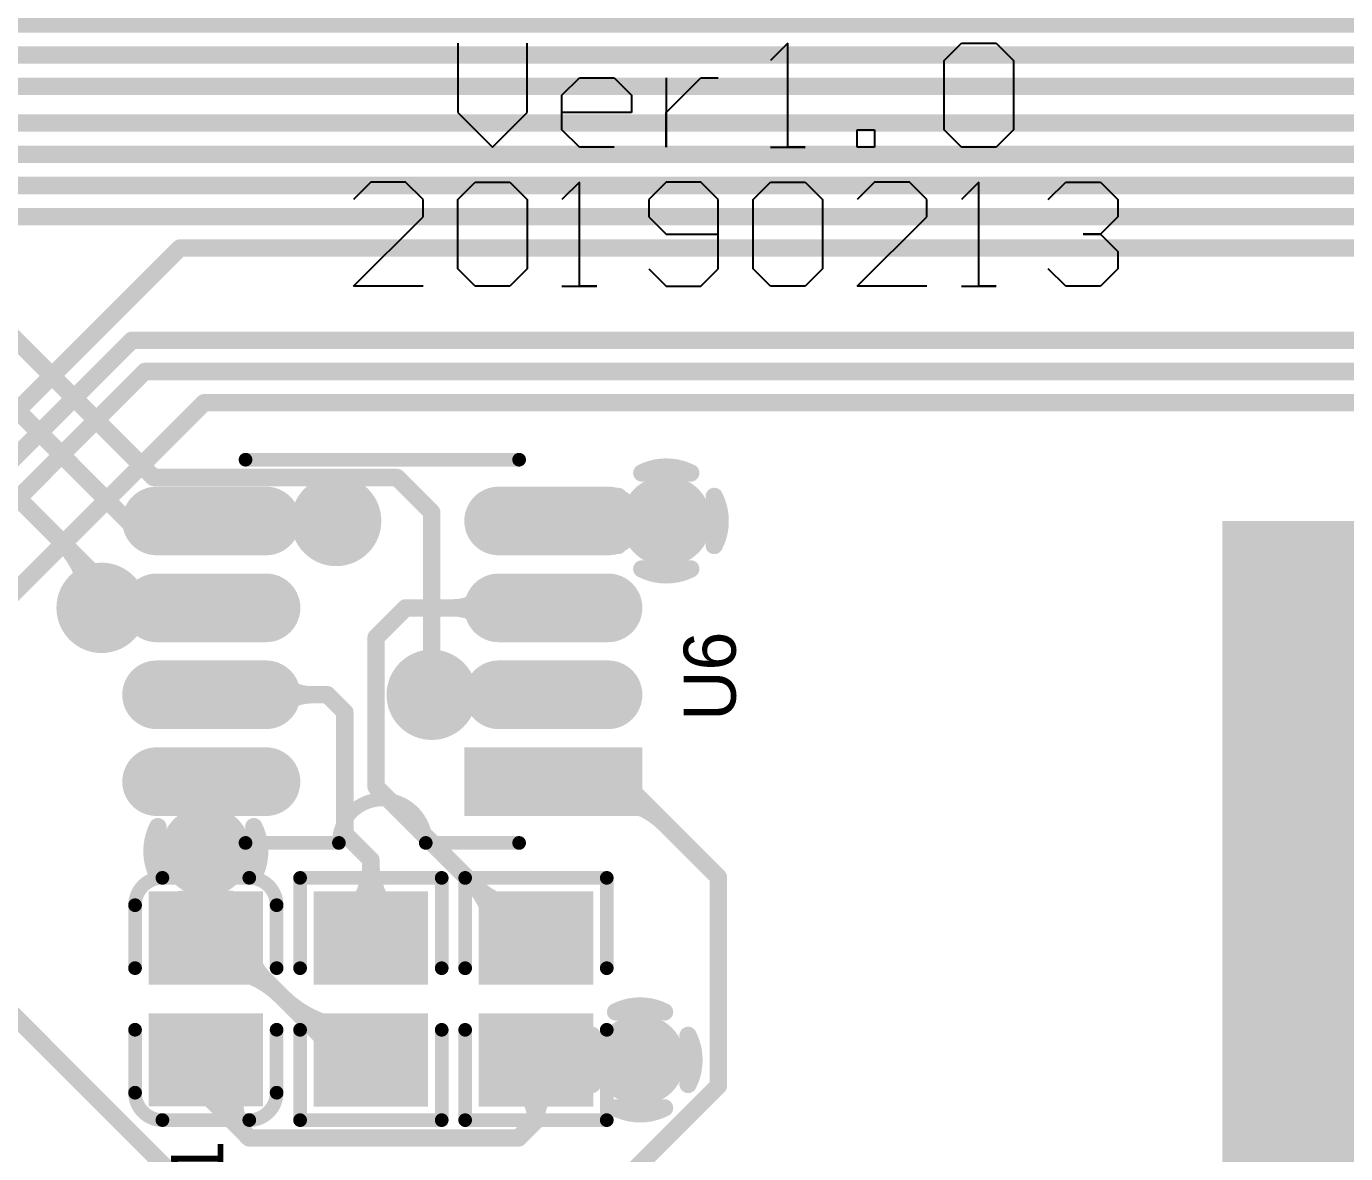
# Model space of a CAD drawing. Header units: millimetres. Extents: x 3.32 to 12.49, y 5.66 to 10.73.
# Drawn here: x 7.594 to 8.353, y 6.29 to 6.938 of the extents above; entities that cross this region are included whole.
import ezdxf

# ---------------------------------------------------------------- set-up
doc = ezdxf.new("R2010")
doc.units = ezdxf.units.MM
doc.header["$MEASUREMENT"] = 0
for name, color, linetype in [('BottomLayer', 5, 'Continuous'), ('InternalPlane1', 76, 'Continuous'), ('InternalPlane2', 16, 'Continuous'), ('MultiLayer', 9, 'Continuous'), ('TopLayer', 1, 'Continuous'), ('TopOverlay', 2, 'Continuous'), ('TopPaste', 8, 'Continuous'), ('TopSolder', 216, 'Continuous'), ('ViaHoleLayer', 16, 'Continuous')]:
    doc.layers.add(name, color=color, linetype=linetype)

# ---------------------------------------------------------------- blocks, each defined once
blk = doc.blocks.new('0805_C_250')
at = {"layer": 'TopLayer'}
for points in [[(-0.05787, -0.02894), (-0.0122, -0.02894), (-0.05787, 0.02894), (-0.0122, 0.02894)], [(0.0122, -0.02894), (0.05787, -0.02894), (0.0122, 0.02894), (0.05787, 0.02894)]]:
    blk.add_solid(points, dxfattribs=at)
at = {"layer": 'TopOverlay', "const_width": 0.00787}
for points in [[(-0.06969, 0.025, -0.414214), (-0.05394, 0.04075)], [(0.05394, 0.04075, -0.414213), (0.06969, 0.025)], [(-0.05394, -0.04075, -0.414213), (-0.06969, -0.025)], [(0.06968, -0.025, -0.414214), (0.05394, -0.04075)]]:
    blk.add_lwpolyline(points, format="xyb", dxfattribs=at)
for points in [[(-0.05394, 0.04075), (-0.01772, 0.04075)], [(0.01772, 0.04075), (0.05394, 0.04075)], [(-0.06969, 0.025), (-0.06969, -0.025)], [(0.06968, 0.025), (0.06968, -0.025)], [(-0.05394, -0.04075), (-0.01772, -0.04075)], [(0.01772, -0.04075), (0.05394, -0.04075)]]:
    blk.add_lwpolyline(points, dxfattribs=at)
at = {"layer": 'TopOverlay', "const_width": 0.00394}
for points in [[(-0.05591, 0.04075, 1), (-0.05197, 0.04075, 1)], [(-0.05591, 0.04075, 1), (-0.05197, 0.04075, 1)], [(-0.01969, 0.04075, 1), (-0.01575, 0.04075, 1)], [(0.01575, 0.04075, 1), (0.01969, 0.04075, 1)], [(0.05197, 0.04075, 1), (0.05591, 0.04075, 1)], [(0.05197, 0.04075, 1), (0.05591, 0.04075, 1)], [(-0.07165, 0.025, 1), (-0.06772, 0.025, 1)], [(-0.07165, 0.025, 1), (-0.06772, 0.025, 1)], [(0.06772, 0.025, 1), (0.07165, 0.025, 1)], [(0.06772, 0.025, 1), (0.07165, 0.025, 1)], [(-0.07165, -0.025, 1), (-0.06772, -0.025, 1)], [(-0.07165, -0.025, 1), (-0.06772, -0.025, 1)], [(0.06772, -0.025, 1), (0.07165, -0.025, 1)], [(0.06772, -0.025, 1), (0.07165, -0.025, 1)], [(-0.05591, -0.04075, 1), (-0.05197, -0.04075, 1)], [(-0.05591, -0.04075, 1), (-0.05197, -0.04075, 1)], [(-0.01969, -0.04075, 1), (-0.01575, -0.04075, 1)], [(0.01575, -0.04075, 1), (0.01969, -0.04075, 1)], [(0.05197, -0.04075, 1), (0.05591, -0.04075, 1)], [(0.05197, -0.04075, 1), (0.05591, -0.04075, 1)]]:
    blk.add_lwpolyline(points, format="xyb", close=True, dxfattribs=at)
at = {"layer": 'TopPaste'}
for points in [[(-0.05787, -0.02894), (-0.0122, -0.02894), (-0.05787, 0.02894), (-0.0122, 0.02894)], [(0.0122, -0.02894), (0.05787, -0.02894), (0.0122, 0.02894), (0.05787, 0.02894)]]:
    blk.add_solid(points, dxfattribs=at)
at = {"layer": 'TopSolder'}
for points in [[(-0.06187, -0.03294), (-0.0082, -0.03294), (-0.06187, 0.03294), (-0.0082, 0.03294)], [(0.0082, -0.03294), (0.06187, -0.03294), (0.0082, 0.03294), (0.06187, 0.03294)]]:
    blk.add_solid(points, dxfattribs=at)
blk = doc.blocks.new('0805_R_305')
at = {"layer": 'TopLayer'}
for points in [[(-0.05787, -0.02894), (-0.0122, -0.02894), (-0.05787, 0.02894), (-0.0122, 0.02894)], [(0.0122, -0.02894), (0.05787, -0.02894), (0.0122, 0.02894), (0.05787, 0.02894)]]:
    blk.add_solid(points, dxfattribs=at)
at = {"layer": 'TopOverlay', "const_width": 0.00787}
for points in [[(-0.06968, -0.04075), (-0.06968, 0.04075)], [(-0.01772, 0.04075), (-0.06968, 0.04075)], [(0.06968, 0.04075), (0.01772, 0.04075)], [(0.06968, -0.04075), (0.06968, 0.04075)], [(-0.01772, -0.04075), (-0.06968, -0.04075)], [(0.06968, -0.04075), (0.01772, -0.04075)]]:
    blk.add_lwpolyline(points, dxfattribs=at)
at = {"layer": 'TopOverlay', "const_width": 0.00394}
for points in [[(-0.07165, 0.04075, 1), (-0.06772, 0.04075, 1)], [(-0.07165, 0.04075, 1), (-0.06772, 0.04075, 1)], [(-0.01969, 0.04075, 1), (-0.01575, 0.04075, 1)], [(0.01575, 0.04075, 1), (0.01969, 0.04075, 1)], [(0.06772, 0.04075, 1), (0.07165, 0.04075, 1)], [(0.06772, 0.04075, 1), (0.07165, 0.04075, 1)], [(-0.07165, -0.04075, 1), (-0.06772, -0.04075, 1)], [(-0.07165, -0.04075, 1), (-0.06772, -0.04075, 1)], [(-0.01969, -0.04075, 1), (-0.01575, -0.04075, 1)], [(0.01575, -0.04075, 1), (0.01969, -0.04075, 1)], [(0.06772, -0.04075, 1), (0.07165, -0.04075, 1)], [(0.06772, -0.04075, 1), (0.07165, -0.04075, 1)]]:
    blk.add_lwpolyline(points, format="xyb", close=True, dxfattribs=at)
at = {"layer": 'TopPaste'}
for points in [[(-0.05787, -0.02894), (-0.0122, -0.02894), (-0.05787, 0.02894), (-0.0122, 0.02894)], [(0.0122, -0.02894), (0.05787, -0.02894), (0.0122, 0.02894), (0.05787, 0.02894)]]:
    blk.add_solid(points, dxfattribs=at)
at = {"layer": 'TopSolder'}
for points in [[(-0.06187, -0.03294), (-0.0082, -0.03294), (-0.06187, 0.03294), (-0.0082, 0.03294)], [(0.0082, -0.03294), (0.06187, -0.03294), (0.0082, 0.03294), (0.06187, 0.03294)]]:
    blk.add_solid(points, dxfattribs=at)
blk = doc.blocks.new('0805_R_307')
at = {"layer": 'TopLayer'}
for points in [[(-0.05787, -0.02894), (-0.0122, -0.02894), (-0.05787, 0.02894), (-0.0122, 0.02894)], [(0.0122, -0.02894), (0.05787, -0.02894), (0.0122, 0.02894), (0.05787, 0.02894)]]:
    blk.add_solid(points, dxfattribs=at)
at = {"layer": 'TopOverlay', "const_width": 0.00787}
for points in [[(-0.06968, -0.04075), (-0.06968, 0.04075)], [(-0.01772, 0.04075), (-0.06968, 0.04075)], [(0.06968, 0.04075), (0.01772, 0.04075)], [(0.06968, -0.04075), (0.06968, 0.04075)], [(-0.01772, -0.04075), (-0.06968, -0.04075)], [(0.06968, -0.04075), (0.01772, -0.04075)]]:
    blk.add_lwpolyline(points, dxfattribs=at)
at = {"layer": 'TopOverlay', "const_width": 0.00394}
for points in [[(-0.07165, 0.04075, 1), (-0.06772, 0.04075, 1)], [(-0.07165, 0.04075, 1), (-0.06772, 0.04075, 1)], [(-0.01969, 0.04075, 1), (-0.01575, 0.04075, 1)], [(0.01575, 0.04075, 1), (0.01969, 0.04075, 1)], [(0.06772, 0.04075, 1), (0.07165, 0.04075, 1)], [(0.06772, 0.04075, 1), (0.07165, 0.04075, 1)], [(-0.07165, -0.04075, 1), (-0.06772, -0.04075, 1)], [(-0.07165, -0.04075, 1), (-0.06772, -0.04075, 1)], [(-0.01969, -0.04075, 1), (-0.01575, -0.04075, 1)], [(0.01575, -0.04075, 1), (0.01969, -0.04075, 1)], [(0.06772, -0.04075, 1), (0.07165, -0.04075, 1)], [(0.06772, -0.04075, 1), (0.07165, -0.04075, 1)]]:
    blk.add_lwpolyline(points, format="xyb", close=True, dxfattribs=at)
at = {"layer": 'TopPaste'}
for points in [[(-0.05787, -0.02894), (-0.0122, -0.02894), (-0.05787, 0.02894), (-0.0122, 0.02894)], [(0.0122, -0.02894), (0.05787, -0.02894), (0.0122, 0.02894), (0.05787, 0.02894)]]:
    blk.add_solid(points, dxfattribs=at)
at = {"layer": 'TopSolder'}
for points in [[(-0.06187, -0.03294), (-0.0082, -0.03294), (-0.06187, 0.03294), (-0.0082, 0.03294)], [(0.0082, -0.03294), (0.06187, -0.03294), (0.0082, 0.03294), (0.06187, 0.03294)]]:
    blk.add_solid(points, dxfattribs=at)
blk = doc.blocks.new('SO8_350')
at = {"layer": 'TopLayer', "const_width": 0.0315}
for points in [[(0.22835, 0), (0.16535, 0)], [(0.0315, -0.05), (-0.0315, -0.05)], [(0.22835, -0.05), (0.16535, -0.05)], [(0.0315, -0.1), (-0.0315, -0.1)], [(0.22835, -0.1), (0.16535, -0.1)], [(0.0315, -0.15), (-0.0315, -0.15)], [(0.22835, -0.15), (0.16535, -0.15)]]:
    blk.add_lwpolyline(points, dxfattribs=at)
at = {"layer": 'TopLayer', "const_width": 0.01575}
for points in [[(0.15748, 0, 1), (0.17323, 0, 1)], [(0.22047, 0, 1), (0.23622, 0, 1)], [(-0.03937, -0.05, 1), (-0.02362, -0.05, 1)], [(0.02362, -0.05, 1), (0.03937, -0.05, 1)], [(0.15748, -0.05, 1), (0.17323, -0.05, 1)], [(0.22047, -0.05, 1), (0.23622, -0.05, 1)], [(-0.03937, -0.1, 1), (-0.02362, -0.1, 1)], [(0.02362, -0.1, 1), (0.03937, -0.1, 1)], [(0.15748, -0.1, 1), (0.17323, -0.1, 1)], [(0.22047, -0.1, 1), (0.23622, -0.1, 1)], [(-0.03937, -0.15, 1), (-0.02362, -0.15, 1)], [(0.02362, -0.15, 1), (0.03937, -0.15, 1)], [(0.15748, -0.15, 1), (0.17323, -0.15, 1)], [(0.22047, -0.15, 1), (0.23622, -0.15, 1)]]:
    blk.add_lwpolyline(points, format="xyb", close=True, dxfattribs=at)
at = {"layer": 'TopLayer'}
blk.add_solid([(-0.04724, -0.01575), (0.04724, -0.01575), (-0.04724, 0.01575), (0.04724, 0.01575)], dxfattribs=at)
at = {"layer": 'TopOverlay', "const_width": 0.00787}
for points in [[(0.07343, 0.03524), (0.01969, 0.03524)], [(0.17716, 0.03524), (0.12343, 0.03524)], [(0.17716, -0.18524), (0.01969, -0.18524)]]:
    blk.add_lwpolyline(points, dxfattribs=at)
at = {"layer": 'TopOverlay', "const_width": 0.00394}
for points in [[(0.01772, 0.03524, 1), (0.02165, 0.03524, 1)], [(0.07146, 0.03524, 1), (0.07539, 0.03524, 1)], [(0.07146, 0.03524, 1), (0.07539, 0.03524, 1)], [(0.12146, 0.03524, 1), (0.12539, 0.03524, 1)], [(0.12146, 0.03524, 1), (0.12539, 0.03524, 1)], [(0.1752, 0.03524, 1), (0.17913, 0.03524, 1)], [(0.01772, -0.18524, 1), (0.02165, -0.18524, 1)], [(0.1752, -0.18524, 1), (0.17913, -0.18524, 1)]]:
    blk.add_lwpolyline(points, format="xyb", close=True, dxfattribs=at)
at = {"layer": 'TopOverlay', "const_width": 0.00787}
blk.add_lwpolyline([(0.12343, 0.03524, -1), (0.07343, 0.03524)], format="xyb", dxfattribs=at)
at = {"layer": 'TopPaste', "const_width": 0.0315}
for points in [[(0.22835, 0), (0.16535, 0)], [(0.0315, -0.05), (-0.0315, -0.05)], [(0.22835, -0.05), (0.16535, -0.05)], [(0.0315, -0.1), (-0.0315, -0.1)], [(0.22835, -0.1), (0.16535, -0.1)], [(0.0315, -0.15), (-0.0315, -0.15)], [(0.22835, -0.15), (0.16535, -0.15)]]:
    blk.add_lwpolyline(points, dxfattribs=at)
at = {"layer": 'TopPaste', "const_width": 0.01575}
for points in [[(0.15748, 0, 1), (0.17323, 0, 1)], [(0.22047, 0, 1), (0.23622, 0, 1)], [(-0.03937, -0.05, 1), (-0.02362, -0.05, 1)], [(0.02362, -0.05, 1), (0.03937, -0.05, 1)], [(0.15748, -0.05, 1), (0.17323, -0.05, 1)], [(0.22047, -0.05, 1), (0.23622, -0.05, 1)], [(-0.03937, -0.1, 1), (-0.02362, -0.1, 1)], [(0.02362, -0.1, 1), (0.03937, -0.1, 1)], [(0.15748, -0.1, 1), (0.17323, -0.1, 1)], [(0.22047, -0.1, 1), (0.23622, -0.1, 1)], [(-0.03937, -0.15, 1), (-0.02362, -0.15, 1)], [(0.02362, -0.15, 1), (0.03937, -0.15, 1)], [(0.15748, -0.15, 1), (0.17323, -0.15, 1)], [(0.22047, -0.15, 1), (0.23622, -0.15, 1)]]:
    blk.add_lwpolyline(points, format="xyb", close=True, dxfattribs=at)
at = {"layer": 'TopPaste'}
blk.add_solid([(-0.04724, -0.01575), (0.04724, -0.01575), (-0.04724, 0.01575), (0.04724, 0.01575)], dxfattribs=at)
at = {"layer": 'TopSolder', "const_width": 0.0395}
for points in [[(0.22835, 0), (0.16535, 0)], [(0.0315, -0.05), (-0.0315, -0.05)], [(0.22835, -0.05), (0.16535, -0.05)], [(0.0315, -0.1), (-0.0315, -0.1)], [(0.22835, -0.1), (0.16535, -0.1)], [(0.0315, -0.15), (-0.0315, -0.15)], [(0.22835, -0.15), (0.16535, -0.15)]]:
    blk.add_lwpolyline(points, dxfattribs=at)
at = {"layer": 'TopSolder', "const_width": 0.01975}
for points in [[(0.15548, 0, 1), (0.17523, 0, 1)], [(0.21847, 0, 1), (0.23822, 0, 1)], [(-0.04137, -0.05, 1), (-0.02162, -0.05, 1)], [(0.02162, -0.05, 1), (0.04137, -0.05, 1)], [(0.15548, -0.05, 1), (0.17523, -0.05, 1)], [(0.21847, -0.05, 1), (0.23822, -0.05, 1)], [(-0.04137, -0.1, 1), (-0.02162, -0.1, 1)], [(0.02162, -0.1, 1), (0.04137, -0.1, 1)], [(0.15548, -0.1, 1), (0.17523, -0.1, 1)], [(0.21847, -0.1, 1), (0.23822, -0.1, 1)], [(-0.04137, -0.15, 1), (-0.02162, -0.15, 1)], [(0.02162, -0.15, 1), (0.04137, -0.15, 1)], [(0.15548, -0.15, 1), (0.17523, -0.15, 1)], [(0.21847, -0.15, 1), (0.23822, -0.15, 1)]]:
    blk.add_lwpolyline(points, format="xyb", close=True, dxfattribs=at)
at = {"layer": 'TopSolder'}
blk.add_solid([(-0.05124, -0.01975), (0.05124, -0.01975), (-0.05124, 0.01975), (0.05124, 0.01975)], dxfattribs=at)

msp = doc.modelspace()

# ---------------------------------------------------------------- linework, layer by layer
at = {"layer": 'BottomLayer', "const_width": 0.01}
for points in [[(7.51201, 6.79366), (7.65201, 6.65366)], [(7.55201, 6.79366), (7.66701, 6.67866)], [(7.52201, 6.73366), (7.63701, 6.61866)], [(7.66701, 6.67866), (7.80701, 6.67866)], [(7.80701, 6.67866), (7.82701, 6.65866)], [(7.82701, 6.55366), (7.82701, 6.65866)], [(7.65201, 6.65366), (7.77201, 6.65366)], [(7.63701, 6.60366), (7.63701, 6.61866)], [(7.36801, 6.58766), (7.69201, 6.26366)]]:
    msp.add_lwpolyline(points, dxfattribs=at)
at = {"layer": 'BottomLayer'}
for points, const_width in [([(7.66451, 6.67866, 1), (7.66951, 6.67866, 1)], 0.005), ([(7.66451, 6.67866, 1), (7.66951, 6.67866, 1)], 0.005), ([(7.80451, 6.67866, 1), (7.80951, 6.67866, 1)], 0.005), ([(7.80451, 6.67866, 1), (7.80951, 6.67866, 1)], 0.005), ([(7.76601, 6.65366, 1), (7.77801, 6.65366, 1)], 0.012), ([(7.76456, 6.65861, 1), (7.76956, 6.65861, 1)], 0.005), ([(7.82451, 6.65866, 1), (7.82951, 6.65866, 1)], 0.005), ([(7.82451, 6.65866, 1), (7.82951, 6.65866, 1)], 0.005), ([(7.95601, 6.65366, 1), (7.96801, 6.65366, 1)], 0.012), ([(7.64951, 6.65366, 1), (7.65451, 6.65366, 1)], 0.005), ([(7.64951, 6.65366, 1), (7.65451, 6.65366, 1)], 0.005), ([(7.75261, 6.65366, 1), (7.75761, 6.65366, 1)], 0.005), ([(7.75261, 6.65366, 1), (7.75761, 6.65366, 1)], 0.005), ([(7.76456, 6.64871, 1), (7.76956, 6.64871, 1)], 0.005), ([(7.76951, 6.65366, 1), (7.77451, 6.65366, 1)], 0.005), ([(7.61195, 6.64122, 1), (7.61695, 6.64122, 1)], 0.005), ([(7.62902, 6.62415, 1), (7.63402, 6.62415, 1)], 0.005), ([(8.31451, 6.60366, 1), (8.33951, 6.60366, 1)], 0.025), ([(7.63451, 6.61866, 1), (7.63951, 6.61866, 1)], 0.005), ([(7.63451, 6.61866, 1), (7.63951, 6.61866, 1)], 0.005), ([(7.63451, 6.61866, 1), (7.63951, 6.61866, 1)], 0.005), ([(7.63451, 6.61866, 1), (7.63951, 6.61866, 1)], 0.005), ([(7.63101, 6.60366, 1), (7.64301, 6.60366, 1)], 0.012), ([(7.63001, 6.60903, 1), (7.63501, 6.60903, 1)], 0.005), ([(7.639, 6.60903, 1), (7.644, 6.60903, 1)], 0.005), ([(7.62751, 6.60366, 1), (7.63251, 6.60366, 1)], 0.005), ([(7.63451, 6.60366, 1), (7.63951, 6.60366, 1)], 0.005), ([(7.63751, 6.60366, 1), (7.64251, 6.60366, 1)], 0.005), ([(7.82451, 6.57056, 1), (7.82951, 6.57056, 1)], 0.005), ([(7.82451, 6.57056, 1), (7.82951, 6.57056, 1)], 0.005), ([(7.82101, 6.55366, 1), (7.83301, 6.55366, 1)], 0.012), ([(7.81956, 6.55861, 1), (7.82456, 6.55861, 1)], 0.005), ([(7.82946, 6.55861, 1), (7.83446, 6.55861, 1)], 0.005), ([(7.82451, 6.55366, 1), (7.82951, 6.55366, 1)], 0.005), ([(7.69101, 6.46366, 1), (7.70301, 6.46366, 1)], 0.012), ([(8.31451, 6.41366, 1), (8.33951, 6.41366, 1)], 0.025), ([(7.94093, 6.34358, 1), (7.95293, 6.34358, 1)], 0.012)]:
    msp.add_lwpolyline(points, format="xyb", close=True, dxfattribs=dict(at, const_width=const_width))
at = {"layer": 'BottomLayer', "const_width": 0.01}
for points in [[(7.76706, 6.65861, -0.198912), (7.75511, 6.65366)], [(7.75511, 6.65366, -0.198912), (7.76706, 6.64871)], [(7.61445, 6.64122, -0.198912), (7.63001, 6.60366)], [(7.63152, 6.62415, -0.198912), (7.64001, 6.60366)], [(7.63701, 6.61866, -0.221859), (7.63251, 6.60903)], [(7.6415, 6.60903, -0.221859), (7.63701, 6.61866)], [(7.82701, 6.57056, -0.198912), (7.82206, 6.55861)], [(7.83196, 6.55861, -0.198912), (7.82701, 6.57056)]]:
    msp.add_lwpolyline(points, format="xyb", dxfattribs=at)
at = {"layer": 'InternalPlane1', "const_width": 0.01}
for points in [[(7.94793, 6.68128, -0.240079), (7.97608, 6.68128)], [(7.93439, 6.63959, -0.240079), (7.93439, 6.66774)], [(7.98963, 6.66774, -0.240079), (7.98963, 6.63959)], [(7.97608, 6.62604, -0.240079), (7.94793, 6.62604)], [(7.93286, 6.3712, -0.240079), (7.961, 6.3712)], [(7.91931, 6.32951, -0.240079), (7.91931, 6.35766)], [(7.97455, 6.35766, -0.240079), (7.97455, 6.32951)], [(7.961, 6.31596, -0.240079), (7.93286, 6.31596)]]:
    msp.add_lwpolyline(points, format="xyb", dxfattribs=at)
at = {"layer": 'InternalPlane1'}
for points, const_width in [([(7.94543, 6.68128, 1), (7.95043, 6.68128, 1)], 0.005), ([(7.97358, 6.68128, 1), (7.97858, 6.68128, 1)], 0.005), ([(7.75901, 6.65366, 1), (7.78501, 6.65366, 1)], 0.026), ([(7.93189, 6.66774, 1), (7.93689, 6.66774, 1)], 0.005), ([(7.98713, 6.66774, 1), (7.99213, 6.66774, 1)], 0.005), ([(7.93189, 6.63959, 1), (7.93689, 6.63959, 1)], 0.005), ([(7.98713, 6.63959, 1), (7.99213, 6.63959, 1)], 0.005), ([(8.31001, 6.60366, 1), (8.34401, 6.60366, 1)], 0.034), ([(7.62401, 6.60366, 1), (7.65001, 6.60366, 1)], 0.026), ([(7.94543, 6.62604, 1), (7.95043, 6.62604, 1)], 0.005), ([(7.97358, 6.62604, 1), (7.97858, 6.62604, 1)], 0.005), ([(7.81401, 6.55366, 1), (7.84001, 6.55366, 1)], 0.026), ([(7.68401, 6.46366, 1), (7.71001, 6.46366, 1)], 0.026), ([(8.31001, 6.41366, 1), (8.34401, 6.41366, 1)], 0.034), ([(7.93036, 6.3712, 1), (7.93536, 6.3712, 1)], 0.005), ([(7.9585, 6.3712, 1), (7.9635, 6.3712, 1)], 0.005), ([(7.91681, 6.35766, 1), (7.92181, 6.35766, 1)], 0.005), ([(7.97205, 6.35766, 1), (7.97705, 6.35766, 1)], 0.005), ([(7.91681, 6.32951, 1), (7.92181, 6.32951, 1)], 0.005), ([(7.97205, 6.32951, 1), (7.97705, 6.32951, 1)], 0.005), ([(7.93036, 6.31596, 1), (7.93536, 6.31596, 1)], 0.005), ([(7.9585, 6.31596, 1), (7.9635, 6.31596, 1)], 0.005)]:
    msp.add_lwpolyline(points, format="xyb", close=True, dxfattribs=dict(at, const_width=const_width))
at = {"layer": 'InternalPlane2'}
for points, const_width in [([(7.75901, 6.65366, 1), (7.78501, 6.65366, 1)], 0.026), ([(7.94901, 6.65366, 1), (7.97501, 6.65366, 1)], 0.026), ([(8.30501, 6.63744, 1), (8.31001, 6.63744, 1)], 0.005), ([(8.34401, 6.63744, 1), (8.34901, 6.63744, 1)], 0.005), ([(7.62401, 6.60366, 1), (7.65001, 6.60366, 1)], 0.026), ([(8.29073, 6.62316, 1), (8.29573, 6.62316, 1)], 0.005), ([(8.29073, 6.58416, 1), (8.29573, 6.58416, 1)], 0.005), ([(7.81401, 6.55366, 1), (7.84001, 6.55366, 1)], 0.026), ([(8.30501, 6.56989, 1), (8.31001, 6.56989, 1)], 0.005), ([(8.34401, 6.56989, 1), (8.34901, 6.56989, 1)], 0.005), ([(7.68043, 6.49128, 1), (7.68543, 6.49128, 1)], 0.005), ([(7.70858, 6.49128, 1), (7.71358, 6.49128, 1)], 0.005), ([(7.66689, 6.47774, 1), (7.67189, 6.47774, 1)], 0.005), ([(7.72213, 6.47774, 1), (7.72713, 6.47774, 1)], 0.005), ([(7.66689, 6.44959, 1), (7.67189, 6.44959, 1)], 0.005), ([(7.72213, 6.44959, 1), (7.72713, 6.44959, 1)], 0.005), ([(8.30501, 6.44744, 1), (8.31001, 6.44744, 1)], 0.005), ([(8.34401, 6.44744, 1), (8.34901, 6.44744, 1)], 0.005), ([(7.68043, 6.43604, 1), (7.68543, 6.43604, 1)], 0.005), ([(7.70858, 6.43604, 1), (7.71358, 6.43604, 1)], 0.005), ([(8.29073, 6.43316, 1), (8.29573, 6.43316, 1)], 0.005), ([(8.29073, 6.39416, 1), (8.29573, 6.39416, 1)], 0.005), ([(8.30501, 6.37989, 1), (8.31001, 6.37989, 1)], 0.005), ([(8.34401, 6.37989, 1), (8.34901, 6.37989, 1)], 0.005), ([(7.93393, 6.34358, 1), (7.95993, 6.34358, 1)], 0.026)]:
    msp.add_lwpolyline(points, format="xyb", close=True, dxfattribs=dict(at, const_width=const_width))
at = {"layer": 'InternalPlane2', "const_width": 0.01}
for points in [[(8.30751, 6.63744, -0.267949), (8.34651, 6.63744)], [(8.29323, 6.58416, -0.267949), (8.29323, 6.62316)], [(8.34651, 6.56989, -0.267949), (8.30751, 6.56989)], [(7.68293, 6.49128, -0.240079), (7.71108, 6.49128)], [(7.66939, 6.44959, -0.240079), (7.66939, 6.47774)], [(7.72463, 6.47774, -0.240079), (7.72463, 6.44959)], [(8.30751, 6.44744, -0.267949), (8.34651, 6.44744)], [(7.71108, 6.43604, -0.240079), (7.68293, 6.43604)], [(8.29323, 6.39416, -0.267949), (8.29323, 6.43316)], [(8.34651, 6.37989, -0.267949), (8.30751, 6.37989)]]:
    msp.add_lwpolyline(points, format="xyb", dxfattribs=at)
at = {"layer": 'MultiLayer'}
for points, const_width in [([(7.76601, 6.65366, 1), (7.77801, 6.65366, 1)], 0.012), ([(7.95601, 6.65366, 1), (7.96801, 6.65366, 1)], 0.012), ([(8.31451, 6.60366, 1), (8.33951, 6.60366, 1)], 0.025), ([(7.63101, 6.60366, 1), (7.64301, 6.60366, 1)], 0.012), ([(7.82101, 6.55366, 1), (7.83301, 6.55366, 1)], 0.012), ([(7.69101, 6.46366, 1), (7.70301, 6.46366, 1)], 0.012), ([(8.31451, 6.41366, 1), (8.33951, 6.41366, 1)], 0.025), ([(7.94093, 6.34358, 1), (7.95293, 6.34358, 1)], 0.012)]:
    msp.add_lwpolyline(points, format="xyb", close=True, dxfattribs=dict(at, const_width=const_width))
at = {"layer": 'TopLayer', "const_width": 0.01}
for points in [[(7.47601, 6.93966), (8.6571, 6.93966)], [(6.81892, 6.92166), (8.66455, 6.92166)], [(6.81146, 6.90366), (8.67201, 6.90366)], [(7.52483, 6.88266), (8.67646, 6.88266)], [(7.51738, 6.86466), (8.68392, 6.86466)], [(7.50992, 6.84666), (8.69138, 6.84666)], [(7.50246, 6.82866), (8.69883, 6.82866)], [(7.47001, 6.59866), (7.68201, 6.81066)], [(7.68201, 6.81066), (8.70629, 6.81066)], [(7.48801, 6.59121), (7.65446, 6.75766)], [(7.65446, 6.75766), (8.67874, 6.75766)], [(7.50601, 6.58375), (7.66192, 6.73966)], [(7.66192, 6.73966), (8.6862, 6.73966)], [(7.52401, 6.54966), (7.69601, 6.72166)], [(7.69601, 6.72166), (8.69365, 6.72166)], [(7.70016, 6.65366), (7.77201, 6.65366)], [(7.89701, 6.65366), (7.96201, 6.65366)], [(7.63701, 6.60366), (7.70016, 6.60366)], [(7.79501, 6.58666), (7.81201, 6.60366)], [(7.81201, 6.60366), (7.89701, 6.60366)], [(7.79501, 6.50066), (7.79501, 6.58666)], [(7.70016, 6.55366), (7.76701, 6.55366)], [(7.76701, 6.55366), (7.77701, 6.54366)], [(7.82701, 6.55366), (7.89701, 6.55366)], [(7.77701, 6.47366), (7.77701, 6.54366)], [(7.69701, 6.50051), (7.70016, 6.50366)], [(7.89701, 6.50366), (7.93701, 6.50366)], [(7.93701, 6.50366), (7.99201, 6.44866)], [(7.69701, 6.46366), (7.69701, 6.50051)], [(7.79501, 6.50066), (7.88201, 6.41366)], [(7.77701, 6.47366), (7.79201, 6.45866)], [(7.69701, 6.4137), (7.69701, 6.46366)], [(7.79201, 6.41366), (7.79201, 6.45866)], [(7.99201, 6.32866), (7.99201, 6.44866)], [(7.69701, 6.4137), (7.70697, 6.4137)], [(7.70697, 6.4137), (7.77709, 6.34358)], [(7.88201, 6.41366), (7.88701, 6.41366)], [(7.69701, 6.32366), (7.69701, 6.34362)], [(7.77709, 6.34358), (7.79201, 6.34358)], [(7.88701, 6.30866), (7.88701, 6.34358)], [(7.88701, 6.34358), (7.94693, 6.34358)], [(7.92201, 6.25866), (7.99201, 6.32866)], [(7.69701, 6.32366), (7.72201, 6.29866)], [(7.87701, 6.29866), (7.88701, 6.30866)], [(7.72201, 6.29866), (7.87701, 6.29866)]]:
    msp.add_lwpolyline(points, dxfattribs=at)
at = {"layer": 'TopLayer'}
for points, const_width in [([(7.67951, 6.81066, 1), (7.68451, 6.81066, 1)], 0.005), ([(7.67951, 6.81066, 1), (7.68451, 6.81066, 1)], 0.005), ([(7.65196, 6.75766, 1), (7.65696, 6.75766, 1)], 0.005), ([(7.65196, 6.75766, 1), (7.65696, 6.75766, 1)], 0.005), ([(7.65942, 6.73966, 1), (7.66442, 6.73966, 1)], 0.005), ([(7.65942, 6.73966, 1), (7.66442, 6.73966, 1)], 0.005), ([(7.69351, 6.72166, 1), (7.69851, 6.72166, 1)], 0.005), ([(7.69351, 6.72166, 1), (7.69851, 6.72166, 1)], 0.005), ([(7.73675, 6.66126, 1), (7.74175, 6.66126, 1)], 0.005), ([(7.9336, 6.66126, 1), (7.9386, 6.66126, 1)], 0.005), ([(7.76601, 6.65366, 1), (7.77801, 6.65366, 1)], 0.012), ([(7.76456, 6.65861, 1), (7.76956, 6.65861, 1)], 0.005), ([(7.94225, 6.65626, 1), (7.94725, 6.65626, 1)], 0.005), ([(7.94724, 6.65492, 1), (7.95224, 6.65492, 1)], 0.005), ([(7.95601, 6.65366, 1), (7.96801, 6.65366, 1)], 0.012), ([(7.95345, 6.65716, 1), (7.95845, 6.65716, 1)], 0.005), ([(7.95456, 6.65861, 1), (7.95956, 6.65861, 1)], 0.005), ([(7.95504, 6.65905, 1), (7.96004, 6.65905, 1)], 0.005), ([(7.69766, 6.65366, 1), (7.70266, 6.65366, 1)], 0.005), ([(7.75261, 6.65366, 1), (7.75761, 6.65366, 1)], 0.005), ([(7.75261, 6.65366, 1), (7.75761, 6.65366, 1)], 0.005), ([(7.7551, 6.65366, 1), (7.7601, 6.65366, 1)], 0.005), ([(7.7551, 6.65366, 1), (7.7601, 6.65366, 1)], 0.005), ([(7.76456, 6.64871, 1), (7.76956, 6.64871, 1)], 0.005), ([(7.76951, 6.65366, 1), (7.77451, 6.65366, 1)], 0.005), ([(7.89451, 6.65366, 1), (7.89951, 6.65366, 1)], 0.005), ([(7.94225, 6.65106, 1), (7.94725, 6.65106, 1)], 0.005), ([(7.94261, 6.65366, 1), (7.94761, 6.65366, 1)], 0.005), ([(7.94261, 6.65366, 1), (7.94761, 6.65366, 1)], 0.005), ([(7.94724, 6.6524, 1), (7.95224, 6.6524, 1)], 0.005), ([(7.95195, 6.65366, 1), (7.95695, 6.65366, 1)], 0.005), ([(7.95195, 6.65366, 1), (7.95695, 6.65366, 1)], 0.005), ([(7.95345, 6.65016, 1), (7.95845, 6.65016, 1)], 0.005), ([(7.95456, 6.64871, 1), (7.95956, 6.64871, 1)], 0.005), ([(7.95504, 6.64827, 1), (7.96004, 6.64827, 1)], 0.005), ([(7.95951, 6.65366, 1), (7.96451, 6.65366, 1)], 0.005), ([(7.73675, 6.64606, 1), (7.74175, 6.64606, 1)], 0.005), ([(7.9336, 6.64606, 1), (7.9386, 6.64606, 1)], 0.005), ([(8.31451, 6.60366, 1), (8.33951, 6.60366, 1)], 0.025), ([(7.63101, 6.60366, 1), (7.64301, 6.60366, 1)], 0.012), ([(7.63898, 6.60905, 1), (7.64398, 6.60905, 1)], 0.005), ([(7.63946, 6.60861, 1), (7.64446, 6.60861, 1)], 0.005), ([(7.65856, 6.61126, 1), (7.66356, 6.61126, 1)], 0.005), ([(7.85541, 6.61126, 1), (7.86041, 6.61126, 1)], 0.005), ([(7.63451, 6.60366, 1), (7.63951, 6.60366, 1)], 0.005), ([(7.64021, 6.60366, 1), (7.64521, 6.60366, 1)], 0.005), ([(7.64021, 6.60366, 1), (7.64521, 6.60366, 1)], 0.005), ([(7.64057, 6.60716, 1), (7.64557, 6.60716, 1)], 0.005), ([(7.64777, 6.60569, 1), (7.65277, 6.60569, 1)], 0.005), ([(7.64777, 6.60164, 1), (7.65277, 6.60164, 1)], 0.005), ([(7.65072, 6.60648, 1), (7.65572, 6.60648, 1)], 0.005), ([(7.65072, 6.60085, 1), (7.65572, 6.60085, 1)], 0.005), ([(7.65141, 6.60366, 1), (7.65641, 6.60366, 1)], 0.005), ([(7.65141, 6.60366, 1), (7.65641, 6.60366, 1)], 0.005), ([(7.69766, 6.60366, 1), (7.70266, 6.60366, 1)], 0.005), ([(7.80951, 6.60366, 1), (7.81451, 6.60366, 1)], 0.005), ([(7.80951, 6.60366, 1), (7.81451, 6.60366, 1)], 0.005), ([(7.83706, 6.60366, 1), (7.84206, 6.60366, 1)], 0.005), ([(7.83706, 6.60366, 1), (7.84206, 6.60366, 1)], 0.005), ([(7.89451, 6.60366, 1), (7.89951, 6.60366, 1)], 0.005), ([(7.63898, 6.59828, 1), (7.64398, 6.59828, 1)], 0.005), ([(7.63946, 6.59871, 1), (7.64446, 6.59871, 1)], 0.005), ([(7.64057, 6.60016, 1), (7.64557, 6.60016, 1)], 0.005), ([(7.65856, 6.59606, 1), (7.66356, 6.59606, 1)], 0.005), ([(7.85541, 6.59606, 1), (7.86041, 6.59606, 1)], 0.005), ([(7.79251, 6.58666, 1), (7.79751, 6.58666, 1)], 0.005), ([(7.79251, 6.58666, 1), (7.79751, 6.58666, 1)], 0.005), ([(7.73675, 6.56126, 1), (7.74175, 6.56126, 1)], 0.005), ([(7.82101, 6.55366, 1), (7.83301, 6.55366, 1)], 0.012), ([(7.82946, 6.55861, 1), (7.83446, 6.55861, 1)], 0.005), ([(7.85541, 6.56126, 1), (7.86041, 6.56126, 1)], 0.005), ([(7.69766, 6.55366, 1), (7.70266, 6.55366, 1)], 0.005), ([(7.7551, 6.55366, 1), (7.7601, 6.55366, 1)], 0.005), ([(7.7551, 6.55366, 1), (7.7601, 6.55366, 1)], 0.005), ([(7.76451, 6.55366, 1), (7.76951, 6.55366, 1)], 0.005), ([(7.76451, 6.55366, 1), (7.76951, 6.55366, 1)], 0.005), ([(7.82451, 6.55366, 1), (7.82951, 6.55366, 1)], 0.005), ([(7.82946, 6.54871, 1), (7.83446, 6.54871, 1)], 0.005), ([(7.83706, 6.55366, 1), (7.84206, 6.55366, 1)], 0.005), ([(7.83706, 6.55366, 1), (7.84206, 6.55366, 1)], 0.005), ([(7.84141, 6.55366, 1), (7.84641, 6.55366, 1)], 0.005), ([(7.84141, 6.55366, 1), (7.84641, 6.55366, 1)], 0.005), ([(7.89451, 6.55366, 1), (7.89951, 6.55366, 1)], 0.005), ([(7.73675, 6.54606, 1), (7.74175, 6.54606, 1)], 0.005), ([(7.77451, 6.54366, 1), (7.77951, 6.54366, 1)], 0.005), ([(7.77451, 6.54366, 1), (7.77951, 6.54366, 1)], 0.005), ([(7.85541, 6.54606, 1), (7.86041, 6.54606, 1)], 0.005), ([(7.69766, 6.50366, 1), (7.70266, 6.50366, 1)], 0.005), ([(7.89451, 6.50366, 1), (7.89951, 6.50366, 1)], 0.005), ([(7.926, 6.50291, 1), (7.931, 6.50291, 1)], 0.005), ([(7.93451, 6.50366, 1), (7.93951, 6.50366, 1)], 0.005), ([(7.93451, 6.50366, 1), (7.93951, 6.50366, 1)], 0.005), ([(7.69006, 6.49606, 1), (7.69506, 6.49606, 1)], 0.005), ([(7.69451, 6.50051, 1), (7.69951, 6.50051, 1)], 0.005), ([(7.69451, 6.50051, 1), (7.69951, 6.50051, 1)], 0.005), ([(7.70526, 6.49606, 1), (7.71026, 6.49606, 1)], 0.005), ([(7.79251, 6.50066, 1), (7.79751, 6.50066, 1)], 0.005), ([(7.79251, 6.50066, 1), (7.79751, 6.50066, 1)], 0.005), ([(7.9418, 6.49637, 1), (7.9468, 6.49637, 1)], 0.005), ([(7.926, 6.49291, 1), (7.931, 6.49291, 1)], 0.005), ([(7.69451, 6.48532, 1), (7.69951, 6.48532, 1)], 0.005), ([(7.69451, 6.48056, 1), (7.69951, 6.48056, 1)], 0.005), ([(7.69451, 6.48056, 1), (7.69951, 6.48056, 1)], 0.005), ([(7.69831, 6.48431, 1), (7.70331, 6.48431, 1)], 0.005), ([(7.95887, 6.4793, 1), (7.96387, 6.4793, 1)], 0.005), ([(7.69623, 6.47653, 1), (7.70123, 6.47653, 1)], 0.005), ([(7.77451, 6.47366, 1), (7.77951, 6.47366, 1)], 0.005), ([(7.77451, 6.47366, 1), (7.77951, 6.47366, 1)], 0.005), ([(7.69101, 6.46366, 1), (7.70301, 6.46366, 1)], 0.012), ([(7.68956, 6.46861, 1), (7.69456, 6.46861, 1)], 0.005), ([(7.69101, 6.46972, 1), (7.69601, 6.46972, 1)], 0.005), ([(7.69451, 6.47011, 1), (7.69951, 6.47011, 1)], 0.005), ([(7.69946, 6.46861, 1), (7.70446, 6.46861, 1)], 0.005), ([(7.70057, 6.46716, 1), (7.70557, 6.46716, 1)], 0.005), ([(7.68845, 6.46016, 1), (7.69345, 6.46016, 1)], 0.005), ([(7.68956, 6.45871, 1), (7.69456, 6.45871, 1)], 0.005), ([(7.69101, 6.4576, 1), (7.69601, 6.4576, 1)], 0.005), ([(7.69451, 6.46366, 1), (7.69951, 6.46366, 1)], 0.005), ([(7.69451, 6.46366, 1), (7.69951, 6.46366, 1)], 0.005), ([(7.69451, 6.45676, 1), (7.69951, 6.45676, 1)], 0.005), ([(7.69451, 6.45676, 1), (7.69951, 6.45676, 1)], 0.005), ([(7.69801, 6.4576, 1), (7.70301, 6.4576, 1)], 0.005), ([(7.69946, 6.45871, 1), (7.70446, 6.45871, 1)], 0.005), ([(7.70057, 6.46016, 1), (7.70557, 6.46016, 1)], 0.005), ([(7.78951, 6.45866, 1), (7.79451, 6.45866, 1)], 0.005), ([(7.78951, 6.45866, 1), (7.79451, 6.45866, 1)], 0.005), ([(7.78951, 6.45672, 1), (7.79451, 6.45672, 1)], 0.005), ([(7.78951, 6.45672, 1), (7.79451, 6.45672, 1)], 0.005), ([(7.69298, 6.45104, 1), (7.69798, 6.45104, 1)], 0.005), ([(7.69604, 6.45104, 1), (7.70104, 6.45104, 1)], 0.005), ([(7.69074, 6.44271, 1), (7.69574, 6.44271, 1)], 0.005), ([(7.69451, 6.44676, 1), (7.69951, 6.44676, 1)], 0.005), ([(7.69451, 6.44676, 1), (7.69951, 6.44676, 1)], 0.005), ([(7.69827, 6.44271, 1), (7.70327, 6.44271, 1)], 0.005), ([(7.84718, 6.44599, 1), (7.85218, 6.44599, 1)], 0.005), ([(7.84984, 6.44333, 1), (7.85484, 6.44333, 1)], 0.005), ([(7.98951, 6.44866, 1), (7.99451, 6.44866, 1)], 0.005), ([(7.98951, 6.44866, 1), (7.99451, 6.44866, 1)], 0.005), ([(8.31451, 6.41366, 1), (8.33951, 6.41366, 1)], 0.025), ([(7.6819, 6.42631, 1), (7.6869, 6.42631, 1)], 0.005), ([(7.70712, 6.42631, 1), (7.71212, 6.42631, 1)], 0.005), ([(7.7769, 6.42627, 1), (7.7819, 6.42627, 1)], 0.005), ([(7.80212, 6.42627, 1), (7.80712, 6.42627, 1)], 0.005), ([(7.87841, 6.4315, 1), (7.88341, 6.4315, 1)], 0.005), ([(7.69451, 6.4137, 1), (7.69951, 6.4137, 1)], 0.005), ([(7.69451, 6.4137, 1), (7.69951, 6.4137, 1)], 0.005), ([(7.70447, 6.4137, 1), (7.70947, 6.4137, 1)], 0.005), ([(7.70447, 6.4137, 1), (7.70947, 6.4137, 1)], 0.005), ([(7.71844, 6.4137, 1), (7.72344, 6.4137, 1)], 0.005), ([(7.78951, 6.41366, 1), (7.79451, 6.41366, 1)], 0.005), ([(7.86057, 6.41366, 1), (7.86557, 6.41366, 1)], 0.005), ([(7.87951, 6.41366, 1), (7.88451, 6.41366, 1)], 0.005), ([(7.87951, 6.41366, 1), (7.88451, 6.41366, 1)], 0.005), ([(7.88451, 6.41366, 1), (7.88951, 6.41366, 1)], 0.005), ([(7.70061, 6.40587, 1), (7.70561, 6.40587, 1)], 0.005), ([(7.70061, 6.39587, 1), (7.70561, 6.39587, 1)], 0.005), ([(7.72057, 6.3976, 1), (7.72557, 6.3976, 1)], 0.005), ([(7.72833, 6.38984, 1), (7.73333, 6.38984, 1)], 0.005), ([(7.73764, 6.38053, 1), (7.74264, 6.38053, 1)], 0.005), ([(7.73791, 6.38026, 1), (7.74291, 6.38026, 1)], 0.005), ([(7.75498, 6.36319, 1), (7.75998, 6.36319, 1)], 0.005), ([(7.7592, 6.35897, 1), (7.7642, 6.35897, 1)], 0.005), ([(7.78341, 6.36142, 1), (7.78841, 6.36142, 1)], 0.005), ([(7.78341, 6.35142, 1), (7.78841, 6.35142, 1)], 0.005), ([(7.90322, 6.35619, 1), (7.90822, 6.35619, 1)], 0.005), ([(7.94093, 6.34358, 1), (7.95293, 6.34358, 1)], 0.012), ([(7.69451, 6.34362, 1), (7.69951, 6.34362, 1)], 0.005), ([(7.69878, 6.34479, 1), (7.70378, 6.34479, 1)], 0.005), ([(7.76557, 6.34358, 1), (7.77057, 6.34358, 1)], 0.005), ([(7.77459, 6.34358, 1), (7.77959, 6.34358, 1)], 0.005), ([(7.77459, 6.34358, 1), (7.77959, 6.34358, 1)], 0.005), ([(7.78951, 6.34358, 1), (7.79451, 6.34358, 1)], 0.005), ([(7.88451, 6.34358, 1), (7.88951, 6.34358, 1)], 0.005), ([(7.88451, 6.34358, 1), (7.88951, 6.34358, 1)], 0.005), ([(7.92089, 6.34701, 1), (7.92589, 6.34701, 1)], 0.005), ([(7.92753, 6.34358, 1), (7.93253, 6.34358, 1)], 0.005), ([(7.92753, 6.34358, 1), (7.93253, 6.34358, 1)], 0.005), ([(7.93367, 6.34358, 1), (7.93867, 6.34358, 1)], 0.005), ([(7.93367, 6.34358, 1), (7.93867, 6.34358, 1)], 0.005), ([(7.93948, 6.34853, 1), (7.94448, 6.34853, 1)], 0.005), ([(7.94093, 6.34964, 1), (7.94593, 6.34964, 1)], 0.005), ([(7.94443, 6.34358, 1), (7.94943, 6.34358, 1)], 0.005), ([(7.70722, 6.33941, 1), (7.71222, 6.33941, 1)], 0.005), ([(7.92089, 6.34016, 1), (7.92589, 6.34016, 1)], 0.005), ([(7.93948, 6.33863, 1), (7.94448, 6.33863, 1)], 0.005), ([(7.94093, 6.33752, 1), (7.94593, 6.33752, 1)], 0.005), ([(7.71565, 6.33403, 1), (7.72065, 6.33403, 1)], 0.005), ([(7.87405, 6.32913, 1), (7.87905, 6.32913, 1)], 0.005), ([(7.89496, 6.32913, 1), (7.89996, 6.32913, 1)], 0.005), ([(7.90322, 6.33097, 1), (7.90822, 6.33097, 1)], 0.005), ([(7.98951, 6.32866, 1), (7.99451, 6.32866, 1)], 0.005), ([(7.98951, 6.32866, 1), (7.99451, 6.32866, 1)], 0.005), ([(7.69451, 6.32366, 1), (7.69951, 6.32366, 1)], 0.005), ([(7.69451, 6.32366, 1), (7.69951, 6.32366, 1)], 0.005), ([(7.7019, 6.31627, 1), (7.7069, 6.31627, 1)], 0.005), ([(7.7107, 6.30747, 1), (7.7157, 6.30747, 1)], 0.005), ([(7.88451, 6.30866, 1), (7.88951, 6.30866, 1)], 0.005), ([(7.88451, 6.30866, 1), (7.88951, 6.30866, 1)], 0.005), ([(7.88451, 6.30866, 1), (7.88951, 6.30866, 1)], 0.005), ([(7.88451, 6.30866, 1), (7.88951, 6.30866, 1)], 0.005), ([(7.71951, 6.29866, 1), (7.72451, 6.29866, 1)], 0.005), ([(7.71951, 6.29866, 1), (7.72451, 6.29866, 1)], 0.005), ([(7.71951, 6.29866, 1), (7.72451, 6.29866, 1)], 0.005), ([(7.87451, 6.29866, 1), (7.87951, 6.29866, 1)], 0.005), ([(7.87451, 6.29866, 1), (7.87951, 6.29866, 1)], 0.005)]:
    msp.add_lwpolyline(points, format="xyb", close=True, dxfattribs=dict(at, const_width=const_width))
at = {"layer": 'TopLayer', "const_width": 0.01}
for points in [[(7.7576, 6.65366, -0.198912), (7.73925, 6.66126)], [(7.95445, 6.65366, -0.198912), (7.9361, 6.66126)], [(7.76706, 6.65861, -0.198912), (7.75511, 6.65366)], [(7.95754, 6.65905, -0.24296), (7.94475, 6.65626)], [(7.95706, 6.65861, -0.198912), (7.94511, 6.65366)], [(7.95595, 6.65716, -0.198912), (7.94974, 6.6524)], [(7.94974, 6.65492, -0.198912), (7.95595, 6.65016)], [(7.73925, 6.64606, -0.198912), (7.7576, 6.65366)], [(7.75511, 6.65366, -0.198912), (7.76706, 6.64871)], [(7.9361, 6.64606, -0.198912), (7.95445, 6.65366)], [(7.94475, 6.65106, -0.24296), (7.95754, 6.64827)], [(7.94511, 6.65366, -0.198912), (7.95706, 6.64871)], [(7.65322, 6.60648, -0.243362), (7.64148, 6.60905)], [(7.65391, 6.60366, -0.198912), (7.64196, 6.60861)], [(7.66106, 6.61126, -0.198912), (7.64271, 6.60366)], [(7.85791, 6.61126, -0.198912), (7.83956, 6.60366)], [(7.64148, 6.59828, -0.243362), (7.65322, 6.60085)], [(7.64196, 6.59871, -0.198912), (7.65391, 6.60366)], [(7.64271, 6.60366, -0.198912), (7.66106, 6.59606)], [(7.65027, 6.60164, -0.198912), (7.64307, 6.60716)], [(7.64307, 6.60016, -0.198912), (7.65027, 6.60569)], [(7.83956, 6.60366, -0.198912), (7.85791, 6.59606)], [(7.7576, 6.55366, -0.198912), (7.73925, 6.56126)], [(7.84391, 6.55366, -0.198912), (7.83196, 6.55861)], [(7.85791, 6.56126, -0.198912), (7.83956, 6.55366)], [(7.73925, 6.54606, -0.198912), (7.7576, 6.55366)], [(7.83196, 6.54871, -0.198912), (7.84391, 6.55366)], [(7.83956, 6.55366, -0.198912), (7.85791, 6.54606)], [(7.9285, 6.50291, -0.198912), (7.9443, 6.49637)], [(7.69256, 6.49606, -0.198912), (7.69701, 6.48532)], [(7.69701, 6.47011, -0.198912), (7.70776, 6.49606)], [(7.9285, 6.49291, -0.198912), (7.96137, 6.4793)], [(7.69701, 6.48056, -0.198912), (7.69206, 6.46861)], [(7.70196, 6.46861, -0.198912), (7.69701, 6.48056)], [(7.70307, 6.46716, -0.198912), (7.70081, 6.48431)], [(7.69873, 6.47653, -0.198912), (7.69351, 6.46972)], [(7.69701, 6.45676, -0.198912), (7.6844, 6.42631)], [(7.69095, 6.46016, -0.198912), (7.69324, 6.44271)], [(7.69206, 6.45871, -0.198912), (7.69701, 6.44676)], [(7.69351, 6.4576, -0.198912), (7.69854, 6.45104)], [(7.69548, 6.45104, -0.198912), (7.70051, 6.4576)], [(7.69701, 6.44676, -0.198912), (7.70196, 6.45871)], [(7.70962, 6.42631, -0.198912), (7.69701, 6.45676)], [(7.70077, 6.44271, -0.198912), (7.70307, 6.46016)], [(7.79201, 6.45672, -0.198912), (7.7794, 6.42627)], [(7.80462, 6.42627, -0.198912), (7.79201, 6.45672)], [(7.84968, 6.44599, -0.198912), (7.86307, 6.41366)], [(7.88091, 6.4315, -0.198912), (7.85234, 6.44333)], [(7.73083, 6.38984, -0.198912), (7.72094, 6.4137)], [(7.70311, 6.40587, -0.198912), (7.72307, 6.3976)], [(7.70311, 6.39587, -0.198912), (7.74014, 6.38053)], [(7.78591, 6.36142, -0.198912), (7.74041, 6.38026)], [(7.78591, 6.35142, -0.198912), (7.75748, 6.36319)], [(7.7617, 6.35897, -0.198912), (7.76807, 6.34358)], [(7.93617, 6.34358, -0.198912), (7.90572, 6.35619)], [(7.7044, 6.31627, -0.351852), (7.70128, 6.34479)], [(7.90572, 6.33097, -0.198912), (7.93617, 6.34358)], [(7.94343, 6.34964, -0.198912), (7.92339, 6.34701)], [(7.94198, 6.34853, -0.198912), (7.93003, 6.34358)], [(7.93003, 6.34358, -0.198912), (7.94198, 6.33863)], [(7.7132, 6.30747, -0.351852), (7.70972, 6.33941)], [(7.92339, 6.34016, -0.198912), (7.94343, 6.33752)], [(7.72201, 6.29866, -0.351852), (7.71815, 6.33403)], [(7.87655, 6.32913, -0.240586), (7.88701, 6.30866)], [(7.88701, 6.30866, -0.240586), (7.89746, 6.32913)]]:
    msp.add_lwpolyline(points, format="xyb", dxfattribs=at)
at = {"layer": 'TopLayer'}
msp.add_solid([(8.28201, 5.98366), (8.69201, 5.98366), (8.28201, 6.65366), (8.69201, 6.65366)], dxfattribs=at)
at = {"layer": 'TopOverlay'}
for p, q in [((7.84201, 6.92864), (7.84201, 6.88865)), ((7.88199, 6.88865), (7.88199, 6.92864)), ((8.03195, 6.92864), (8.02195, 6.91865)), ((8.03195, 6.86866), (8.03195, 6.92864)), ((8.12192, 6.91865), (8.13191, 6.92864)), ((8.13191, 6.92864), (8.15191, 6.92864)), ((8.15191, 6.92864), (8.1619, 6.91865)), ((8.12192, 6.87866), (8.12192, 6.91865)), ((8.1619, 6.91865), (8.1619, 6.87866)), ((7.90199, 6.89865), (7.91199, 6.90865)), ((7.91199, 6.90865), (7.93198, 6.90865)), ((7.93198, 6.90865), (7.94198, 6.89865)), ((7.96197, 6.90865), (7.96197, 6.86866)), ((7.97197, 6.89865), (7.98196, 6.90865)), ((7.98196, 6.90865), (7.99196, 6.90865)), ((7.90199, 6.87866), (7.90199, 6.89865)), ((7.94198, 6.89865), (7.94198, 6.88865)), ((7.96197, 6.88865), (7.97197, 6.89865)), ((7.84201, 6.88865), (7.862, 6.86866)), ((7.862, 6.86866), (7.88199, 6.88865)), ((7.94198, 6.88865), (7.90199, 6.88865)), ((7.96197, 6.86866), (7.96197, 6.88865)), ((7.91199, 6.86866), (7.90199, 6.87866)), ((8.07193, 6.86866), (8.07193, 6.87866)), ((8.07193, 6.87866), (8.08193, 6.87866)), ((8.08193, 6.87866), (8.08193, 6.86866)), ((8.13191, 6.86866), (8.12192, 6.87866)), ((8.1619, 6.87866), (8.15191, 6.86866)), ((7.93198, 6.86866), (7.91199, 6.86866)), ((8.02195, 6.86866), (8.04194, 6.86866)), ((8.04194, 6.86866), (8.03195, 6.86866)), ((8.08193, 6.86866), (8.07193, 6.86866)), ((8.15191, 6.86866), (8.13191, 6.86866)), ((7.792, 6.84864), (7.78201, 6.83865)), ((7.812, 6.84864), (7.792, 6.84864)), ((7.822, 6.83865), (7.812, 6.84864)), ((7.84199, 6.83865), (7.85199, 6.84864)), ((7.85199, 6.84864), (7.87198, 6.84864)), ((7.87198, 6.84864), (7.88198, 6.83865)), ((7.91197, 6.84864), (7.90197, 6.83865)), ((7.91197, 6.78866), (7.91197, 6.84864)), ((7.96195, 6.84864), (7.95195, 6.83865)), ((7.98194, 6.84864), (7.96195, 6.84864)), ((7.99194, 6.83865), (7.98194, 6.84864)), ((8.01193, 6.83865), (8.02193, 6.84864)), ((8.02193, 6.84864), (8.04192, 6.84864)), ((8.04192, 6.84864), (8.05192, 6.83865)), ((8.08191, 6.84864), (8.07191, 6.83865)), ((8.1019, 6.84864), (8.08191, 6.84864)), ((8.1119, 6.83865), (8.1019, 6.84864)), ((8.14189, 6.84864), (8.13189, 6.83865)), ((8.14189, 6.78866), (8.14189, 6.84864)), ((8.18188, 6.83865), (8.19188, 6.84864)), ((8.19188, 6.84864), (8.21187, 6.84864)), ((8.21187, 6.84864), (8.22187, 6.83865)), ((7.822, 6.82865), (7.822, 6.83865)), ((7.84199, 6.79866), (7.84199, 6.83865)), ((7.88198, 6.83865), (7.88198, 6.79866)), ((7.95195, 6.83865), (7.95195, 6.82865)), ((7.99194, 6.79866), (7.99194, 6.83865)), ((8.01193, 6.79866), (8.01193, 6.83865)), ((8.05192, 6.83865), (8.05192, 6.79866)), ((8.1119, 6.82865), (8.1119, 6.83865)), ((8.22187, 6.83865), (8.22187, 6.82865)), ((7.78201, 6.78866), (7.822, 6.82865)), ((7.95195, 6.82865), (7.96195, 6.81865)), ((8.07191, 6.78866), (8.1119, 6.82865)), ((8.22187, 6.82865), (8.21187, 6.81865)), ((7.96195, 6.81865), (7.99194, 6.81865)), ((8.21187, 6.81865), (8.20187, 6.81865)), ((8.20187, 6.81865), (8.21187, 6.81865)), ((8.21187, 6.81865), (8.22187, 6.80865)), ((8.22187, 6.80865), (8.22187, 6.79866)), ((7.85199, 6.78866), (7.84199, 6.79866)), ((7.88198, 6.79866), (7.87198, 6.78866)), ((7.95195, 6.79866), (7.96195, 6.78866)), ((7.98194, 6.78866), (7.99194, 6.79866)), ((8.02193, 6.78866), (8.01193, 6.79866)), ((8.05192, 6.79866), (8.04192, 6.78866)), ((8.19188, 6.78866), (8.18188, 6.79866)), ((8.22187, 6.79866), (8.21187, 6.78866)), ((7.822, 6.78866), (7.78201, 6.78866)), ((7.87198, 6.78866), (7.85199, 6.78866)), ((7.90197, 6.78866), (7.92196, 6.78866)), ((7.92196, 6.78866), (7.91197, 6.78866)), ((7.96195, 6.78866), (7.98194, 6.78866)), ((8.04192, 6.78866), (8.02193, 6.78866)), ((8.1119, 6.78866), (8.07191, 6.78866)), ((8.13189, 6.78866), (8.15189, 6.78866)), ((8.15189, 6.78866), (8.14189, 6.78866)), ((8.21187, 6.78866), (8.19188, 6.78866))]:
    msp.add_line(p, q, dxfattribs=at)
at = {"layer": 'ViaHoleLayer'}
for points, const_width in [([(7.76901, 6.65366, 1), (7.77501, 6.65366, 1)], 0.006), ([(7.95901, 6.65366, 1), (7.96501, 6.65366, 1)], 0.006), ([(8.32001, 6.60366, 1), (8.33401, 6.60366, 1)], 0.014), ([(7.63401, 6.60366, 1), (7.64001, 6.60366, 1)], 0.006), ([(7.82401, 6.55366, 1), (7.83001, 6.55366, 1)], 0.006), ([(7.69401, 6.46366, 1), (7.70001, 6.46366, 1)], 0.006), ([(8.32001, 6.41366, 1), (8.33401, 6.41366, 1)], 0.014), ([(7.94393, 6.34358, 1), (7.94993, 6.34358, 1)], 0.006)]:
    msp.add_lwpolyline(points, format="xyb", close=True, dxfattribs=dict(at, const_width=const_width))

# ---------------------------------------------------------------- block references
for name, p, rotation in [('SO8_350', (7.89701, 6.50366), 180), ('0805_C_250', (7.69701, 6.37866), 90), ('0805_R_305', (7.79201, 6.37862), 270), ('0805_R_307', (7.88701, 6.37862), 270)]:
    msp.add_blockref(name, p, dxfattribs=dict(rotation=rotation))

# ---------------------------------------------------------------- texts
at = {"layer": 'TopOverlay'}
for s, p in [('U6', (8.00201, 6.53866)), ('C31', (7.70701, 6.22366))]:
    msp.add_text(s, height=0.03, rotation=90, dxfattribs=at).set_placement(p)

doc.saveas('drawing.dxf')
